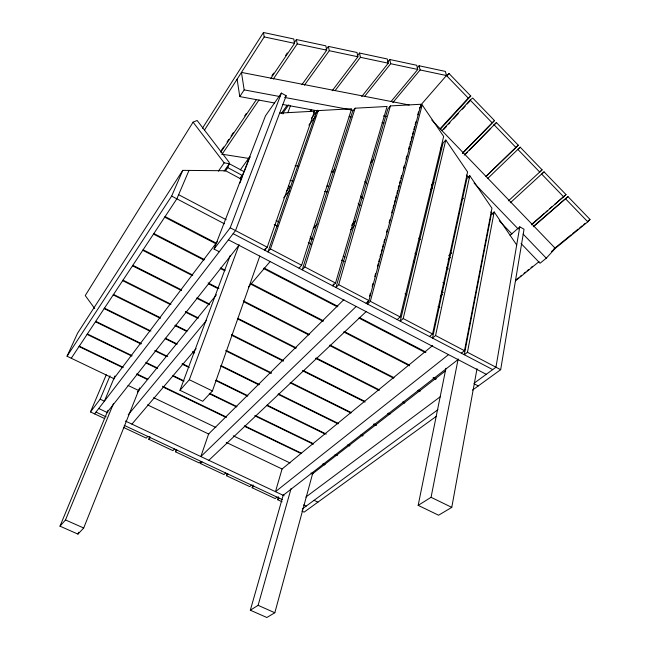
<?xml version="1.0" encoding="UTF-8"?>
<svg xmlns="http://www.w3.org/2000/svg" width="650" height="650" viewBox="0 0 650 650"><rect width="100%" height="100%" fill="white"/><g stroke="black" fill="none" stroke-linecap="round" stroke-linejoin="round"><path stroke-width="0.97" d="M472.501 390.106L500.671 369.688L524.038 229.222L519.781 226.834L510.096 235.308M519.781 226.834L495.958 367.217L473.972 383.305M445.949 368.249L418.169 505.359L438.587 515.222L451.774 507.374L477.019 368.68M494.179 211.965L491.205 214.695L464.295 354.729L467.464 352.267L494.179 211.965L516.701 244.985M461.337 353.178L464.498 350.707L491.944 208.179L469.788 175.703L466.927 178.539L432.502 338.081L435.573 335.538L469.788 175.703M418.169 505.359L431.072 497.307L458.161 358.898M429.504 336.513L432.567 333.954L467.594 171.99L445.794 140.034L443.048 142.976L400.238 321.181L403.203 318.549L445.794 140.034M397.199 319.589L400.148 316.948L443.649 136.386L422.199 104.951L419.551 107.989M368.266 301.088L367.486 304.029L370.338 301.308L422.199 104.951M369.574 296.189L370.354 293.248M372.174 286.39L372.954 283.449M374.774 276.583L375.554 273.65M377.382 266.784L378.162 263.843M378.682 261.885L379.462 258.944M379.982 256.986L380.762 254.044M381.282 252.078L382.062 249.137M382.59 247.179L383.37 244.238M383.89 242.279L384.67 239.338M386.49 232.481L387.27 229.539M389.098 222.674L389.878 219.732M391.698 212.875L392.478 209.934M392.998 207.976L393.778 205.034M394.298 203.068L395.078 200.127M395.606 198.169L396.386 195.227M396.906 193.269L397.686 190.328M398.206 188.37L398.986 185.429M399.506 183.471L400.286 180.529M400.806 178.563L401.594 175.622M403.414 168.764L404.194 165.823M406.014 158.957L406.794 156.024M408.623 149.159L409.402 146.218M409.923 144.259L410.702 141.318M411.223 139.36L412.002 136.419M412.523 134.452L413.303 131.519M413.822 129.553L414.611 126.612M415.131 124.654L415.911 121.713M417.731 114.855L418.511 111.914M366.088 303.298L368.932 300.568L420.997 104.26L390.406 105.926L387.822 109.021L335.944 287.519L338.691 284.708L390.406 105.926M283.457 494.341L250.323 610.204L266.858 617.5L274.828 612.747L312.861 472.745M250.323 610.204L258.107 605.337L291.119 488.426M282.1 501.816L277.542 499.679L278.387 496.762M333.385 283.928L332.808 285.87L335.546 283.051L387.075 106.47L355.127 108.209L352.609 111.369L302.209 269.848L304.834 266.947L355.127 108.209M432.721 345.475L282.076 468.991L275.47 491.676L448.532 354.64M277.038 497.112L275.178 498.566L252.119 487.752L253.004 484.859M299.024 268.182L301.641 265.265L351.634 108.769L318.24 110.606L315.803 113.823L267.946 251.908L270.457 248.901L318.24 110.606M251.518 485.128L249.722 486.631L226.395 475.686L227.021 473.761M225.696 473.005L223.974 474.549L200.379 463.483L201.037 461.565M265.379 248.3L264.713 250.209L267.207 247.203L314.584 111.183L279.638 113.108M230.23 255.418L179.977 390.301L202.711 401.286L212.412 390.951L259.821 256.027M310.594 111.532L311.269 109.614L310.099 111.183M200.923 461.378L199.266 462.962L175.411 451.774L176.101 449.865M179.977 390.301L189.321 379.722L239.143 244.725M287.909 112.58L290.371 105.926M282.969 113.896L283.676 111.995L288.819 104.837M219.253 251.753L214.061 249.064L265.493 115.789L281.409 93.096L286.154 95.753L235.528 230.579L94.624 413.879M174.525 448.979L172.933 450.613L148.801 439.294L149.874 436.459M214.061 249.064L230.206 227.784L281.409 93.096M239.947 182.902L242.101 177.32M244.254 171.738L249.99 156.853M240.346 178.677L241.345 176.085M240.207 178.864L242.58 175.589L244.091 171.681L229.312 163.719L224.153 162.833L193.074 122.159L197.129 120.478L229.141 162.321L229.312 163.719L227.76 167.611L225.436 170.934M107.997 410.239L59.995 526.175L77.968 534.113L83.696 528.011L139.653 387.92M77.968 534.113L78.723 532.228M59.995 526.175L65.504 519.943L113.498 403.536M114.952 375.952L104.39 401.18L100.157 399.181L90.48 411.938L104.691 418.6M100.157 399.181L110.021 375.83M90.48 411.938L106.283 374.741M189.004 170.422L176.849 198.827L71.281 358.264M114.286 378.852L67.047 356.241L171.649 196.097L182.78 170.365L225.566 170.747L241.67 179.384M67.047 356.241L77.537 333.247L182.78 170.365M193.074 122.159L85.256 295.555L94.705 308.539M202.451 128.229L263.453 32.5L293.767 38.984L294.572 43.347L270.709 78.544M204.466 130.106L264.209 36.912L263.453 32.5M274.592 102.984L239.777 96.598L244.181 89.887L241.451 72.41L409.216 104.999M221.382 150.337L223.649 146.981M227.061 141.944L228.768 139.425M231.043 136.069L233.318 132.714M244.684 115.928L246.382 113.409M271.96 75.636L273.666 73.117M285.602 55.494L287.308 52.975M294.125 42.9L296.4 39.544L325.837 45.841L326.706 50.156L301.901 84.728M220.716 152.287L256.506 99.491M221.975 154.367L259.025 99.97M273.276 79.056L297.213 43.907L296.4 39.544M218.392 171.169L224.153 162.833M224.088 171.202L229.312 163.719M285.009 97.37L286.154 95.753M326.032 49.684L328.396 46.386L356.996 52.504L357.923 56.777L332.223 90.74M240.338 169.894L249.762 156.748M248.747 158.811L249.925 157.162M281.231 113.539L287.137 105.308M304.387 85.223L329.274 50.7L328.396 46.386M313.365 112.791L314.584 111.183M357.037 56.274L359.491 53.032L387.286 58.979L388.261 63.204L361.725 96.582M113.661 378.861L217.425 241.524M311.423 118.235L317.541 110.151M308.88 125.141L315.632 116.253M335.262 90.415L360.417 57.306L359.491 53.032M107.096 412.433L238.932 245.278M387.822 61.88L389.707 59.499L416.739 65.276L417.763 69.461L391.17 101.384M286.536 191.165L290.331 186.396M283.644 197.844L289.339 190.702M364.715 96.257L390.683 63.716L389.707 59.499M137.361 392.056L216.442 294.783M128.213 414.765L206.635 320.223M417.154 68.12L419.096 65.78L445.396 71.403L446.461 75.538L468.244 98.085L470.779 96.038L449.061 73.564L446.461 75.538L420.477 105.397M332.158 172.242L334.75 169.13M392.819 102.619L420.119 69.956L419.096 65.78M131.926 424.117L196.113 348.611M248.511 286.983L270.124 261.552M313.202 228.662L317.2 224.071M370.5 162.825L373.165 159.762M447.062 75.855L449.061 73.564M147.802 436.434L146.291 438.116L123.679 427.513M148.801 439.294L150.321 437.613M551.395 251.542L587.795 221.837L590.005 219.408L567.962 196.601L533.341 226.436M351.707 225.119L355.826 220.634M440.139 128.724L468.244 98.085M352.081 225.331L354.827 222.341M440.594 128.919L470.779 96.038M521.048 243.49L540.044 263.258L546.276 258.188L555.295 248.365L431.779 120.055M350.602 229.816L354.721 225.347M441.992 130.65L470.169 100.076L472.704 98.02L494.479 120.567L462.67 153.294M443.812 129.342L446.566 126.36M448.63 124.126L450.003 122.631M453.44 118.901L458.258 113.685M462.386 109.208L465.132 106.226M467.196 103.992L469.95 101.01M533.39 226.777L567.962 196.601M531.513 224.835L566.012 194.586L544.034 171.844L510.291 202.8M431.966 184.502L434.086 182.317M462.337 153.229L494.479 120.567M431.559 185.299L433.68 183.121M430.918 189.264L432.331 187.809M464.198 155.163L496.405 122.558L518.253 145.169L486.224 176.288M431.21 189.329L432.632 187.874M465.229 154.489L467.35 152.311M469.479 150.134L490.742 128.367M493.577 125.458L496.405 122.558M175.411 451.774L177.003 450.141M343.915 299.544L208.609 433.989L200.85 456.552L356.192 306.459M544.034 171.844L541.702 174.127L563.745 196.942M461.289 200.387L463.474 198.266M486.021 176.353L518.253 145.169M542.1 169.837L539.76 172.112L517.79 149.37L520.187 147.168L542.1 169.837L508.422 200.866M460.176 205.091L461.638 203.686M487.89 178.287L520.187 147.168M200.379 463.483L202.044 461.898M208.821 460.306L366.104 311.634M448.727 255.621L451.709 252.882M448.216 259.48L450.458 257.424M226.395 475.686L228.126 474.151M440.253 296.416L442.536 294.418M532.236 223.836L544.521 213.2M546.057 211.868L547.592 210.543M549.892 208.544L552.199 206.554M554.499 204.555L566.012 194.586M252.119 487.752L253.914 486.257M516.092 279.776L518.456 277.851M520.024 276.567L521.601 275.283M523.957 273.358L525.525 272.074M527.101 270.782L528.678 269.498M531.034 267.572L532.602 266.289M553.832 248.95L571.131 234.821M572.707 233.537L578.207 229.044M579.784 227.76L582.14 225.834M583.708 224.551L585.284 223.259M587.641 221.333L590.005 219.408M515.474 280.865L539.053 261.617M277.542 499.679L279.411 498.233M283.181 495.3L458.023 359.596M311.984 474.232L445.697 370.711M305.817 497.079L440.399 396.654M302.266 508.958L437.954 409.671M436.321 416.325L304.119 512.143L301.852 511.079M288.462 186.16L290.461 186.452M324.464 191.466L327.47 191.904M290.014 180.489L293.012 180.936M326.966 186.03L328.965 186.331M222.072 154.221L249.104 158.462M295.157 165.693L298.163 166.173M331.207 171.356L334.206 171.827M282.555 104.447L318.37 111.02M349.213 116.683L351.203 117.049M382.046 122.704L384.036 123.069M244.181 89.887L279.971 96.574M284.944 97.5L353.535 110.321M383.362 115.895L386.344 116.447M264.209 36.912L294.572 43.347M297.213 43.907L326.706 50.156M329.274 50.7L357.923 56.777M360.417 57.306L388.261 63.204M390.683 63.716L417.763 69.461M420.119 69.956L446.461 75.538M65.504 519.943L83.696 528.011M258.107 605.337L274.828 612.747M98.759 408.509L107.933 412.831M125.369 421.038L284.131 495.755M303.607 504.92L306.158 506.114M95.997 412.1L106.08 416.837M124.223 425.36L282.157 499.517M314.072 500.321L317.923 502.141M147.526 404.885L208.861 434.111M226.249 442.398L282.092 468.999M128.018 385.418L138.994 390.674M153.636 397.686L215.865 427.473M233.244 435.793L290.022 462.962M311.025 473.021L312.861 473.899M79.308 346.141L123.159 367.283M136.866 373.888L147.826 379.169M162.443 386.222L226.395 417.048M244.668 425.856L301.308 453.164M323.229 463.734L325.057 464.62M79.04 346.556L122.866 367.673M136.557 374.278L147.518 379.559M163.036 387.043L226.037 417.406M244.303 426.205L300.909 453.489M322.822 464.051L324.651 464.937M87.376 333.962L132.064 355.664M145.746 362.31L157.609 368.062M173.111 375.594L184.056 380.908M209.592 393.307L236.957 406.599M255.198 415.456L313.576 443.796M335.465 454.431L337.293 455.317M87.092 334.392L131.755 356.07M146.339 363.155L157.284 368.461M172.778 375.984L183.714 381.298M209.243 393.689L236.592 406.965M254.824 415.813L313.162 444.137M335.043 454.756L336.863 455.642M189.321 379.722L212.412 390.951M431.072 497.307L451.774 507.374M95.753 321.303L141.31 343.59M155.886 350.724L167.732 356.517M182.317 363.651L188.695 366.771M216.028 380.144L247.918 395.744M267.053 405.104L326.276 434.078M348.148 444.771L349.968 445.664M95.461 321.75L140.993 344.021M154.651 350.699L166.489 356.484M181.968 364.057L189.256 367.624M215.662 380.534L247.536 396.126M266.662 405.478L324.943 433.981M347.709 445.112L349.529 446.006M104.471 308.141L150.914 331.037M165.49 338.219L177.328 344.061M192.814 351.691L194.634 352.592M221.041 365.609L259.293 384.467M278.419 393.892L338.528 423.524M361.303 434.753L363.123 435.646M104.162 308.604L149.671 331.037M165.149 338.658L176.069 344.045M192.457 352.113L194.277 353.015M220.667 366.023L258.903 384.865M278.013 394.282L338.089 423.889M360.839 435.102L362.668 436.004M113.539 294.442L159.835 317.444M175.273 325.114L187.07 330.98M226.111 350.374L271.497 372.929M290.558 382.403L351.382 412.628M374.075 423.906L375.895 424.808M113.222 294.921L160.396 318.362M174.915 325.569L186.713 331.427M225.721 350.805L271.082 373.344M290.136 382.809L350.919 413.002M373.604 424.271L376.326 425.62M122.988 280.166L170.982 304.208M185.469 311.472L198.144 317.826M231.652 334.604L283.262 360.466M303.176 370.443L364.748 401.294M388.294 413.091L390.106 414.001M122.663 280.67L169.869 304.314M185.307 312.049L198.014 318.411M231.611 335.238L283.359 361.164M302.429 370.711L365.072 402.09M387.766 413.457L389.586 414.367M132.844 265.289L181.651 289.949M197.015 297.716L209.666 304.111M237.681 318.264L296.424 347.953M316.306 357.996L379.576 389.967M403.073 401.846L404.877 402.756M132.502 265.809L181.431 290.534M196.836 298.309L209.519 304.72M237.607 318.914L295.604 348.213M315.534 358.28L378.966 390.325M402.529 402.228L404.341 403.138M143.13 249.754L192.774 275.072M208.122 282.896L218.953 288.421M243.328 300.844L309.221 334.441M329.981 345.028L394.071 377.707M418.446 390.13L420.249 391.056M142.764 250.307L192.384 275.592M208.618 283.871L217.644 288.47M243.799 301.803L308.758 334.912M329.501 345.483L393.551 378.137M417.909 390.553L419.713 391.471M153.871 233.537L204.393 259.537M220.634 267.898L225.144 270.213M251.306 283.676L323.481 320.824M344.232 331.5L409.191 364.934M433.55 377.463L436.256 378.861M153.489 234.106L203.978 260.081M220.212 268.434L224.721 270.749M250.868 284.204L322.993 321.311M343.736 331.979L409.549 365.836M432.989 377.902L435.695 379.291M474.419 383.939L478.262 385.929M165.1 216.58L216.377 243.222M264.054 267.995L337.813 306.329M359.409 317.541L425.977 352.129M164.702 217.173L215.946 243.791M263.591 268.539L337.309 306.832M358.881 318.045L425.409 352.601M228.443 239.801L486.249 374.319M171.649 196.097L224.429 223.803M230.206 227.784L267.207 247.203M270.457 248.901L301.641 265.265M304.834 266.947L335.546 283.051M338.691 284.708L368.932 300.568M370.338 301.308L400.148 316.948M403.203 318.549L432.567 333.954M435.573 335.538L464.498 350.707M467.464 352.267L500.671 369.688M233.147 233.683L492.7 369.606M178.62 194.699L226.184 219.716M276.152 220.48L278.842 221.91M310.148 238.558L311.935 239.509M343.241 256.157L345.028 257.108M438.059 306.572L439.847 307.523M274.227 224.477L277.355 226.135M308.271 242.539L311.301 244.148M341.412 260.13L344.354 261.69M405.015 293.873L406.884 294.864M227.76 167.611L242.58 175.589M470.169 100.076L492.009 122.688M493.943 124.686L515.848 147.363M565.687 198.957L587.795 221.837M440.416 148.086L441.821 149.541M466.359 175.061L469.162 177.978M474.069 183.081L518.237 229.019M523.144 234.122L546.276 258.188M490.799 212.014L492.911 214.207M499.241 220.797L511.907 233.976M364.853 181.634L366.957 183.836M418.852 238.184L420.257 239.655M446.907 267.556L448.313 269.027M360.523 196.089L362.619 198.282M414.984 253.183L416.382 254.646M442.918 282.457L444.316 283.92M358.142 203.344L360.238 205.546M413.254 261.154L414.651 262.616M441.854 291.151L443.251 292.614M310.204 236.73L312.301 238.932M237.104 79.186L239.777 96.598"/></g></svg>
